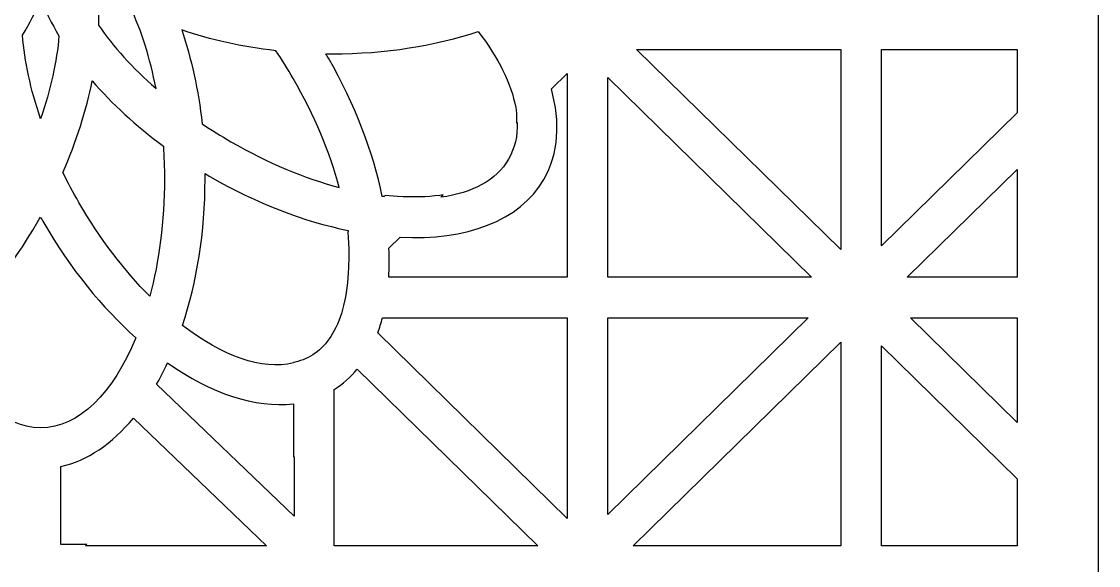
# Model space of a CAD drawing. Header units: centimetres. Extents: x -27 to -22.3, y -9 to 9.
# Drawn here: x -24.695 to -22.336, y 2.937 to 4.129 of the extents above; entities that cross this region are included whole.
import ezdxf

# ---------------------------------------------------------------- set-up
doc = ezdxf.new("R2010")
doc.units = ezdxf.units.CM
doc.header["$MEASUREMENT"] = 0
doc.layers.add('layer 1', color=7, linetype='Continuous')

msp = doc.modelspace()

# ---------------------------------------------------------------- linework, layer by layer
at = {"layer": 'layer 1', "color": 250, "lineweight": 30}
for points, knots in [([(-22.33552, 9.00076), (-22.33552, 9.00076), (-22.33552, 8.81208), (-22.33552, 8.81208), (-22.33552, 8.81208), (-22.33552, 8.81208), (-22.33552, 8.68847), (-22.33552, 8.68847), (-22.33552, 8.68847), (-22.33552, 8.68847), (-22.33552, 7.78426), (-22.33552, 7.78426), (-22.33552, 7.78426), (-22.33552, 7.78426), (-22.33552, 7.66065), (-22.33552, 7.66065), (-22.33552, 7.66065), (-22.33552, 7.66065), (-22.33552, 7.635), (-22.33552, 7.635), (-22.33552, 7.635), (-22.33552, 7.635), (-22.33552, 7.51139), (-22.33552, 7.51139), (-22.33552, 7.51139), (-22.33552, 7.51139), (-22.33552, 6.60718), (-22.33552, 6.60718), (-22.33552, 6.60718), (-22.33552, 6.60718), (-22.33552, 6.48357), (-22.33552, 6.48357), (-22.33552, 6.48357), (-22.33552, 6.48357), (-22.33552, 6.45792), (-22.33552, 6.45792), (-22.33552, 6.45792), (-22.33552, 6.45792), (-22.33552, 6.33431), (-22.33552, 6.33431), (-22.33552, 6.33431), (-22.33552, 6.33431), (-22.33552, 5.4301), (-22.33552, 5.4301), (-22.33552, 5.4301), (-22.33552, 5.4301), (-22.33552, 5.30649), (-22.33552, 5.30649), (-22.33552, 5.30649), (-22.33552, 5.30649), (-22.33552, 5.28084), (-22.33552, 5.28084), (-22.33552, 5.28084), (-22.33552, 5.28084), (-22.33552, 5.15723), (-22.33552, 5.15723), (-22.33552, 5.15723), (-22.33552, 5.15723), (-22.33552, 4.25302), (-22.33552, 4.25302), (-22.33552, 4.25302), (-22.33552, 4.25302), (-22.33552, 4.12941), (-22.33552, 4.12941), (-22.33552, 4.12941), (-22.33552, 4.12941), (-22.33552, 4.10376), (-22.33552, 4.10376), (-22.33552, 4.10376), (-22.33552, 4.10376), (-22.33552, 3.98015), (-22.33552, 3.98015), (-22.33552, 3.98015), (-22.33552, 3.98015), (-22.33552, 3.07594), (-22.33552, 3.07594), (-22.33552, 3.07594), (-22.33552, 3.07594), (-22.33552, 2.95233), (-22.33552, 2.95233), (-22.33552, 2.95233), (-22.33552, 2.95233), (-22.33552, 2.92668), (-22.33552, 2.92668), (-22.33552, 2.92668), (-22.33552, 2.92668), (-22.33552, 2.80307), (-22.33552, 2.80307), (-22.33552, 2.80307), (-22.33552, 2.80307), (-22.33552, 1.89886), (-22.33552, 1.89886), (-22.33552, 1.89886), (-22.33552, 1.89886), (-22.33552, 1.77525), (-22.33552, 1.77525), (-22.33552, 1.77525), (-22.33552, 1.77525), (-22.33552, 1.7496), (-22.33552, 1.7496), (-22.33552, 1.7496), (-22.33552, 1.7496), (-22.33552, 1.62599), (-22.33552, 1.62599), (-22.33552, 1.62599), (-22.33552, 1.62599), (-22.33552, 0.72178), (-22.33552, 0.72178), (-22.33552, 0.72178), (-22.33552, 0.72178), (-22.33552, 0.59817), (-22.33552, 0.59817), (-22.33552, 0.59817), (-22.33552, 0.59817), (-22.33552, 0.57252), (-22.33552, 0.57252), (-22.33552, 0.57252), (-22.33552, 0.57252), (-22.33552, 0.44891), (-22.33552, 0.44891), (-22.33552, 0.44891), (-22.33552, 0.44891), (-22.33552, -0.4553), (-22.33552, -0.4553), (-22.33552, -0.4553), (-22.33552, -0.4553), (-22.33552, -0.57891), (-22.33552, -0.57891), (-22.33552, -0.57891), (-22.33552, -0.57891), (-22.33552, -0.60456), (-22.33552, -0.60456), (-22.33552, -0.60456), (-22.33552, -0.60456), (-22.33552, -0.72817), (-22.33552, -0.72817), (-22.33552, -0.72817), (-22.33552, -0.72817), (-22.33552, -1.63238), (-22.33552, -1.63238), (-22.33552, -1.63238), (-22.33552, -1.63238), (-22.33552, -1.75599), (-22.33552, -1.75599), (-22.33552, -1.75599), (-22.33552, -1.75599), (-22.33552, -1.78164), (-22.33552, -1.78164), (-22.33552, -1.78164), (-22.33552, -1.78164), (-22.33552, -1.90525), (-22.33552, -1.90525), (-22.33552, -1.90525), (-22.33552, -1.90525), (-22.33552, -2.80946), (-22.33552, -2.80946), (-22.33552, -2.80946), (-22.33552, -2.80946), (-22.33552, -2.93307), (-22.33552, -2.93307), (-22.33552, -2.93307), (-22.33552, -2.93307), (-22.33552, -2.95872), (-22.33552, -2.95872), (-22.33552, -2.95872), (-22.33552, -2.95872), (-22.33552, -3.08233), (-22.33552, -3.08233), (-22.33552, -3.08233), (-22.33552, -3.08233), (-22.33552, -3.98654), (-22.33552, -3.98654), (-22.33552, -3.98654), (-22.33552, -3.98654), (-22.33552, -4.11015), (-22.33552, -4.11015), (-22.33552, -4.11015), (-22.33552, -4.11015), (-22.33552, -4.1358), (-22.33552, -4.1358), (-22.33552, -4.1358), (-22.33552, -4.1358), (-22.33552, -4.25941), (-22.33552, -4.25941), (-22.33552, -4.25941), (-22.33552, -4.25941), (-22.33552, -5.16362), (-22.33552, -5.16362), (-22.33552, -5.16362), (-22.33552, -5.16362), (-22.33552, -5.28723), (-22.33552, -5.28723), (-22.33552, -5.28723), (-22.33552, -5.28723), (-22.33552, -5.31288), (-22.33552, -5.31288), (-22.33552, -5.31288), (-22.33552, -5.31288), (-22.33552, -5.43649), (-22.33552, -5.43649), (-22.33552, -5.43649), (-22.33552, -5.43649), (-22.33552, -6.3407), (-22.33552, -6.3407), (-22.33552, -6.3407), (-22.33552, -6.3407), (-22.33552, -6.46431), (-22.33552, -6.46431), (-22.33552, -6.46431), (-22.33552, -6.46431), (-22.33552, -6.48996), (-22.33552, -6.48996), (-22.33552, -6.48996), (-22.33552, -6.48996), (-22.33552, -6.61357), (-22.33552, -6.61357), (-22.33552, -6.61357), (-22.33552, -6.61357), (-22.33552, -7.51778), (-22.33552, -7.51778), (-22.33552, -7.51778), (-22.33552, -7.51778), (-22.33552, -7.64139), (-22.33552, -7.64139), (-22.33552, -7.64139), (-22.33552, -7.64139), (-22.33552, -7.66704), (-22.33552, -7.66704), (-22.33552, -7.66704), (-22.33552, -7.66704), (-22.33552, -7.79065), (-22.33552, -7.79065), (-22.33552, -7.79065), (-22.33552, -7.79065), (-22.33552, -8.69486), (-22.33552, -8.69486), (-22.33552, -8.69486), (-22.33552, -8.69486), (-22.33552, -8.81847), (-22.33552, -8.81847), (-22.33552, -8.81847), (-22.33552, -8.81847), (-22.33552, -9.00022), (-22.33552, -9.00022), (-22.33552, -9.00022), (-22.33552, -9.00022), (-23.22426, -9.00022), (-23.22426, -9.00022), (-23.22426, -9.00022), (-23.22426, -9.00022), (-23.35029, -9.00022), (-23.35029, -9.00022), (-23.35029, -9.00022), (-23.35029, -9.00022), (-23.56871, -9.00022), (-23.56871, -9.00022), (-23.56871, -9.00022), (-23.56871, -9.00022), (-23.69473, -9.00022), (-23.69473, -9.00022), (-23.69473, -9.00022), (-23.69473, -9.00022), (-24.42433, -9.00022), (-24.42433, -9.00022), (-24.42433, -9.00022), (-24.42433, -9.00022), (-24.55035, -9.00022), (-24.55035, -9.00022), (-24.55035, -9.00022), (-24.55035, -9.00022), (-24.76877, -9.00022), (-24.76877, -9.00022), (-24.76877, -9.00022), (-24.76877, -9.00022), (-24.8948, -9.00022), (-24.8948, -9.00022), (-24.8948, -9.00022), (-24.8948, -9.00022), (-25.62439, -9.00022), (-25.62439, -9.00022), (-25.62439, -9.00022), (-25.62439, -9.00022), (-25.75042, -9.00022), (-25.75042, -9.00022), (-25.75042, -9.00022), (-25.75042, -9.00022), (-25.96884, -9.00022), (-25.96884, -9.00022), (-25.96884, -9.00022), (-25.96884, -9.00022), (-26.09487, -9.00022), (-26.09487, -9.00022), (-26.09487, -9.00022), (-26.09487, -9.00022), (-26.99914, -9.00022), (-26.99914, -9.00022), (-26.99914, -9.00022), (-26.99914, -9.00022), (-26.99914, -8.8337), (-26.99914, -8.8337), (-26.99914, -8.8337), (-26.99914, -8.8337), (-26.99914, -8.71009), (-26.99914, -8.71009), (-26.99914, -8.71009), (-26.99914, -8.71009), (-26.99914, -7.77541), (-26.99914, -7.77541), (-26.99914, -7.77541), (-26.99914, -7.77541), (-26.99914, -7.53301), (-26.99914, -7.53301), (-26.99914, -7.53301), (-26.99914, -7.53301), (-26.99914, -6.59833), (-26.99914, -6.59833), (-26.99914, -6.59833), (-26.99914, -6.59833), (-26.99914, -6.35593), (-26.99914, -6.35593), (-26.99914, -6.35593), (-26.99914, -6.35593), (-26.99914, -5.42125), (-26.99914, -5.42125), (-26.99914, -5.42125), (-26.99914, -5.42125), (-26.99914, -5.17885), (-26.99914, -5.17885), (-26.99914, -5.17885), (-26.99914, -5.17885), (-26.99914, -4.24417), (-26.99914, -4.24417), (-26.99914, -4.24417), (-26.99914, -4.24417), (-26.99914, -4.00177), (-26.99914, -4.00177), (-26.99914, -4.00177), (-26.99914, -4.00177), (-26.99914, -3.06709), (-26.99914, -3.06709), (-26.99914, -3.06709), (-26.99914, -3.06709), (-26.99914, -2.82469), (-26.99914, -2.82469), (-26.99914, -2.82469), (-26.99914, -2.82469), (-26.99914, -1.89001), (-26.99914, -1.89001), (-26.99914, -1.89001), (-26.99914, -1.89001), (-26.99914, -1.64761), (-26.99914, -1.64761), (-26.99914, -1.64761), (-26.99914, -1.64761), (-26.99914, -0.71293), (-26.99914, -0.71293), (-26.99914, -0.71293), (-26.99914, -0.71293), (-26.99914, -0.47053), (-26.99914, -0.47053), (-26.99914, -0.47053), (-26.99914, -0.47053), (-26.99914, 0.46415), (-26.99914, 0.46415), (-26.99914, 0.46415), (-26.99914, 0.46415), (-26.99914, 0.70655), (-26.99914, 0.70655), (-26.99914, 0.70655), (-26.99914, 0.70655), (-26.99914, 1.64123), (-26.99914, 1.64123), (-26.99914, 1.64123), (-26.99914, 1.64123), (-26.99914, 1.88363), (-26.99914, 1.88363), (-26.99914, 1.88363), (-26.99914, 1.88363), (-26.99914, 2.81831), (-26.99914, 2.81831), (-26.99914, 2.81831), (-26.99914, 2.81831), (-26.99914, 3.06071), (-26.99914, 3.06071), (-26.99914, 3.06071), (-26.99914, 3.06071), (-26.99914, 3.99539), (-26.99914, 3.99539), (-26.99914, 3.99539), (-26.99914, 3.99539), (-26.99914, 4.23779), (-26.99914, 4.23779), (-26.99914, 4.23779), (-26.99914, 4.23779), (-26.99914, 5.17247), (-26.99914, 5.17247), (-26.99914, 5.17247), (-26.99914, 5.17247), (-26.99914, 5.41487), (-26.99914, 5.41487), (-26.99914, 5.41487), (-26.99914, 5.41487), (-26.99914, 6.34955), (-26.99914, 6.34955), (-26.99914, 6.34955), (-26.99914, 6.34955), (-26.99914, 6.59195), (-26.99914, 6.59195), (-26.99914, 6.59195), (-26.99914, 6.59195), (-26.99914, 7.52663), (-26.99914, 7.52663), (-26.99914, 7.52663), (-26.99914, 7.52663), (-26.99914, 7.76903), (-26.99914, 7.76903), (-26.99914, 7.76903), (-26.99914, 7.76903), (-26.99914, 8.70371), (-26.99914, 8.70371), (-26.99914, 8.70371), (-26.99914, 8.70371), (-26.99914, 8.82732), (-26.99914, 8.82732), (-26.99914, 8.82732), (-26.99914, 8.82732), (-26.99914, 9.00076), (-26.99914, 9.00076), (-26.99914, 9.00076), (-26.99914, 9.00076), (-26.10193, 9.00076), (-26.10193, 9.00076), (-26.10193, 9.00076), (-26.10193, 9.00076), (-25.97591, 9.00076), (-25.97591, 9.00076), (-25.97591, 9.00076), (-25.97591, 9.00076), (-25.74335, 9.00076), (-25.74335, 9.00076), (-25.74335, 9.00076), (-25.74335, 9.00076), (-25.61733, 9.00076), (-25.61733, 9.00076), (-25.61733, 9.00076), (-25.61733, 9.00076), (-24.90187, 9.00076), (-24.90187, 9.00076), (-24.90187, 9.00076), (-24.90187, 9.00076), (-24.77584, 9.00076), (-24.77584, 9.00076), (-24.77584, 9.00076), (-24.77584, 9.00076), (-24.54329, 9.00076), (-24.54329, 9.00076), (-24.54329, 9.00076), (-24.54329, 9.00076), (-24.41726, 9.00076), (-24.41726, 9.00076), (-24.41726, 9.00076), (-24.41726, 9.00076), (-23.7018, 9.00076), (-23.7018, 9.00076), (-23.7018, 9.00076), (-23.7018, 9.00076), (-23.57578, 9.00076), (-23.57578, 9.00076), (-23.57578, 9.00076), (-23.57578, 9.00076), (-23.34322, 9.00076), (-23.34322, 9.00076), (-23.34322, 9.00076), (-23.34322, 9.00076), (-23.21719, 9.00076), (-23.21719, 9.00076), (-23.21719, 9.00076), (-23.21719, 9.00076), (-22.33552, 9.00076), (-22.33552, 9.00076)], [0, 0, 0, 0, 0.0082645, 0.0082645, 0.0082645, 0.0082645, 0.0165289, 0.0165289, 0.0165289, 0.0165289, 0.0247934, 0.0247934, 0.0247934, 0.0247934, 0.0330579, 0.0330579, 0.0330579, 0.0330579, 0.0413223, 0.0413223, 0.0413223, 0.0413223, 0.0495868, 0.0495868, 0.0495868, 0.0495868, 0.0578512, 0.0578512, 0.0578512, 0.0578512, 0.0661157, 0.0661157, 0.0661157, 0.0661157, 0.0743802, 0.0743802, 0.0743802, 0.0743802, 0.0826446, 0.0826446, 0.0826446, 0.0826446, 0.0909091, 0.0909091, 0.0909091, 0.0909091, 0.0991736, 0.0991736, 0.0991736, 0.0991736, 0.107438, 0.107438, 0.107438, 0.107438, 0.1157025, 0.1157025, 0.1157025, 0.1157025, 0.1239669, 0.1239669, 0.1239669, 0.1239669, 0.1322314, 0.1322314, 0.1322314, 0.1322314, 0.1404959, 0.1404959, 0.1404959, 0.1404959, 0.1487603, 0.1487603, 0.1487603, 0.1487603, 0.1570248, 0.1570248, 0.1570248, 0.1570248, 0.1652893, 0.1652893, 0.1652893, 0.1652893, 0.1735537, 0.1735537, 0.1735537, 0.1735537, 0.1818182, 0.1818182, 0.1818182, 0.1818182, 0.1900826, 0.1900826, 0.1900826, 0.1900826, 0.1983471, 0.1983471, 0.1983471, 0.1983471, 0.2066116, 0.2066116, 0.2066116, 0.2066116, 0.214876, 0.214876, 0.214876, 0.214876, 0.2231405, 0.2231405, 0.2231405, 0.2231405, 0.231405, 0.231405, 0.231405, 0.231405, 0.2396694, 0.2396694, 0.2396694, 0.2396694, 0.2479339, 0.2479339, 0.2479339, 0.2479339, 0.2561983, 0.2561983, 0.2561983, 0.2561983, 0.2644628, 0.2644628, 0.2644628, 0.2644628, 0.2727273, 0.2727273, 0.2727273, 0.2727273, 0.2809917, 0.2809917, 0.2809917, 0.2809917, 0.2892562, 0.2892562, 0.2892562, 0.2892562, 0.2975207, 0.2975207, 0.2975207, 0.2975207, 0.3057851, 0.3057851, 0.3057851, 0.3057851, 0.3140496, 0.3140496, 0.3140496, 0.3140496, 0.322314, 0.322314, 0.322314, 0.322314, 0.3305785, 0.3305785, 0.3305785, 0.3305785, 0.338843, 0.338843, 0.338843, 0.338843, 0.3471074, 0.3471074, 0.3471074, 0.3471074, 0.3553719, 0.3553719, 0.3553719, 0.3553719, 0.3636364, 0.3636364, 0.3636364, 0.3636364, 0.3719008, 0.3719008, 0.3719008, 0.3719008, 0.3801653, 0.3801653, 0.3801653, 0.3801653, 0.3884298, 0.3884298, 0.3884298, 0.3884298, 0.3966942, 0.3966942, 0.3966942, 0.3966942, 0.4049587, 0.4049587, 0.4049587, 0.4049587, 0.4132231, 0.4132231, 0.4132231, 0.4132231, 0.4214876, 0.4214876, 0.4214876, 0.4214876, 0.4297521, 0.4297521, 0.4297521, 0.4297521, 0.4380165, 0.4380165, 0.4380165, 0.4380165, 0.446281, 0.446281, 0.446281, 0.446281, 0.4545455, 0.4545455, 0.4545455, 0.4545455, 0.4628099, 0.4628099, 0.4628099, 0.4628099, 0.4710744, 0.4710744, 0.4710744, 0.4710744, 0.4793388, 0.4793388, 0.4793388, 0.4793388, 0.4876033, 0.4876033, 0.4876033, 0.4876033, 0.4958678, 0.4958678, 0.4958678, 0.4958678, 0.5041322, 0.5041322, 0.5041322, 0.5041322, 0.5123967, 0.5123967, 0.5123967, 0.5123967, 0.5206612, 0.5206612, 0.5206612, 0.5206612, 0.5289256, 0.5289256, 0.5289256, 0.5289256, 0.5371901, 0.5371901, 0.5371901, 0.5371901, 0.5454545, 0.5454545, 0.5454545, 0.5454545, 0.553719, 0.553719, 0.553719, 0.553719, 0.5619835, 0.5619835, 0.5619835, 0.5619835, 0.5702479, 0.5702479, 0.5702479, 0.5702479, 0.5785124, 0.5785124, 0.5785124, 0.5785124, 0.5867769, 0.5867769, 0.5867769, 0.5867769, 0.5950413, 0.5950413, 0.5950413, 0.5950413, 0.6033058, 0.6033058, 0.6033058, 0.6033058, 0.6115702, 0.6115702, 0.6115702, 0.6115702, 0.6198347, 0.6198347, 0.6198347, 0.6198347, 0.6280992, 0.6280992, 0.6280992, 0.6280992, 0.6363636, 0.6363636, 0.6363636, 0.6363636, 0.6446281, 0.6446281, 0.6446281, 0.6446281, 0.6528926, 0.6528926, 0.6528926, 0.6528926, 0.661157, 0.661157, 0.661157, 0.661157, 0.6694215, 0.6694215, 0.6694215, 0.6694215, 0.677686, 0.677686, 0.677686, 0.677686, 0.6859504, 0.6859504, 0.6859504, 0.6859504, 0.6942149, 0.6942149, 0.6942149, 0.6942149, 0.7024793, 0.7024793, 0.7024793, 0.7024793, 0.7107438, 0.7107438, 0.7107438, 0.7107438, 0.7190083, 0.7190083, 0.7190083, 0.7190083, 0.7272727, 0.7272727, 0.7272727, 0.7272727, 0.7355372, 0.7355372, 0.7355372, 0.7355372, 0.7438017, 0.7438017, 0.7438017, 0.7438017, 0.7520661, 0.7520661, 0.7520661, 0.7520661, 0.7603306, 0.7603306, 0.7603306, 0.7603306, 0.768595, 0.768595, 0.768595, 0.768595, 0.7768595, 0.7768595, 0.7768595, 0.7768595, 0.785124, 0.785124, 0.785124, 0.785124, 0.7933884, 0.7933884, 0.7933884, 0.7933884, 0.8016529, 0.8016529, 0.8016529, 0.8016529, 0.8099174, 0.8099174, 0.8099174, 0.8099174, 0.8181818, 0.8181818, 0.8181818, 0.8181818, 0.8264463, 0.8264463, 0.8264463, 0.8264463, 0.8347107, 0.8347107, 0.8347107, 0.8347107, 0.8429752, 0.8429752, 0.8429752, 0.8429752, 0.8512397, 0.8512397, 0.8512397, 0.8512397, 0.8595041, 0.8595041, 0.8595041, 0.8595041, 0.8677686, 0.8677686, 0.8677686, 0.8677686, 0.8760331, 0.8760331, 0.8760331, 0.8760331, 0.8842975, 0.8842975, 0.8842975, 0.8842975, 0.892562, 0.892562, 0.892562, 0.892562, 0.9008264, 0.9008264, 0.9008264, 0.9008264, 0.9090909, 0.9090909, 0.9090909, 0.9090909, 0.9173554, 0.9173554, 0.9173554, 0.9173554, 0.9256198, 0.9256198, 0.9256198, 0.9256198, 0.9338843, 0.9338843, 0.9338843, 0.9338843, 0.9421488, 0.9421488, 0.9421488, 0.9421488, 0.9504132, 0.9504132, 0.9504132, 0.9504132, 0.9586777, 0.9586777, 0.9586777, 0.9586777, 0.9669421, 0.9669421, 0.9669421, 0.9669421, 0.9752066, 0.9752066, 0.9752066, 0.9752066, 0.9834711, 0.9834711, 0.9834711, 0.9834711, 1, 1, 1, 1]), ([(-24.40034, 3.98268), (-24.45173, 4.02753), (-24.4943, 4.07467), (-24.52621, 4.12126), (-24.52621, 4.12126), (-24.52541, 4.15211), (-24.52693, 4.18165), (-24.53077, 4.20948), (-24.53077, 4.20948), (-24.50861, 4.19191), (-24.48372, 4.17551), (-24.45648, 4.16049), (-24.45648, 4.16049), (-24.43244, 4.10956), (-24.41324, 4.04929), (-24.40034, 3.98268)], [0, 0, 0, 0, 0.2, 0.2, 0.2, 0.2, 0.4, 0.4, 0.4, 0.4, 0.6, 0.6, 0.6, 0.6, 1, 1, 1, 1]), ([(-24.6129, 4.09839), (-24.62897, 4.12502), (-24.64233, 4.15165), (-24.65273, 4.17794), (-24.65273, 4.17794), (-24.66332, 4.15191), (-24.67676, 4.12556), (-24.69288, 4.09924), (-24.69288, 4.09924), (-24.68855, 4.04293), (-24.67525, 3.98083), (-24.65318, 3.9163), (-24.65318, 3.9163), (-24.63103, 3.98045), (-24.61754, 4.04225), (-24.6129, 4.09839)], [0, 0, 0, 0, 0.2, 0.2, 0.2, 0.2, 0.4, 0.4, 0.4, 0.4, 0.6, 0.6, 0.6, 0.6, 1, 1, 1, 1]), ([(-23.99869, 3.76549), (-24.07489, 3.78618), (-24.15604, 3.81982), (-24.23614, 3.86606), (-24.23614, 3.86606), (-24.25801, 3.87869), (-24.27908, 3.89186), (-24.29934, 3.90547), (-24.29934, 3.90547), (-24.30742, 3.97934), (-24.32278, 4.04866), (-24.34403, 4.11103), (-24.34403, 4.11103), (-24.28151, 4.08941), (-24.21189, 4.07374), (-24.13763, 4.06542), (-24.13763, 4.06542), (-24.12453, 4.04581), (-24.11183, 4.02543), (-24.09964, 4.00432), (-24.09964, 4.00432), (-24.05312, 3.92374), (-24.01935, 3.84209), (-23.99869, 3.76549)], [0, 0, 0, 0, 0.1428571, 0.1428571, 0.1428571, 0.1428571, 0.2857143, 0.2857143, 0.2857143, 0.2857143, 0.4285714, 0.4285714, 0.4285714, 0.4285714, 0.5714286, 0.5714286, 0.5714286, 0.5714286, 0.7142857, 0.7142857, 0.7142857, 0.7142857, 1, 1, 1, 1]), ([(-23.69456, 4.10751), (-23.78842, 4.07642), (-23.89758, 4.05859), (-24.01407, 4.05859), (-24.01407, 4.05859), (-24.0188, 4.05859), (-24.02352, 4.05863), (-24.02822, 4.05869), (-24.02822, 4.05869), (-24.0263, 4.05543), (-24.02437, 4.05217), (-24.02247, 4.04888), (-24.02247, 4.04888), (-23.9639, 3.94744), (-23.92466, 3.84342), (-23.90475, 3.74614), (-23.90475, 3.74614), (-23.90341, 3.74596), (-23.90207, 3.74579), (-23.90073, 3.74562), (-23.90073, 3.74562), (-23.90073, 3.74562), (-23.89801, 3.74828), (-23.89801, 3.74828), (-23.89801, 3.74828), (-23.89801, 3.74828), (-23.8713, 3.74619), (-23.8713, 3.74619), (-23.8713, 3.74619), (-23.8713, 3.74619), (-23.85885, 3.74549), (-23.85885, 3.74549), (-23.85885, 3.74549), (-23.85885, 3.74549), (-23.84663, 3.74507), (-23.84663, 3.74507), (-23.84663, 3.74507), (-23.84663, 3.74507), (-23.83466, 3.74493), (-23.83466, 3.74493), (-23.83466, 3.74493), (-23.83466, 3.74493), (-23.82293, 3.74507), (-23.82293, 3.74507), (-23.82293, 3.74507), (-23.82293, 3.74507), (-23.81147, 3.74548), (-23.81147, 3.74548), (-23.81147, 3.74548), (-23.81147, 3.74548), (-23.80028, 3.74616), (-23.80028, 3.74616), (-23.80028, 3.74616), (-23.80028, 3.74616), (-23.78938, 3.7471), (-23.78938, 3.7471), (-23.78938, 3.7471), (-23.78938, 3.7471), (-23.77877, 3.74829), (-23.77877, 3.74829), (-23.77877, 3.74829), (-23.77877, 3.74829), (-23.77084, 3.7494), (-23.77084, 3.7494), (-23.77084, 3.7494), (-23.77084, 3.7494), (-23.77599, 3.74435), (-23.77599, 3.74435), (-23.77599, 3.74435), (-23.70749, 3.75358), (-23.65487, 3.78125), (-23.62789, 3.82798), (-23.62789, 3.82798), (-23.61412, 3.85182), (-23.60799, 3.87898), (-23.60878, 3.90836), (-23.60878, 3.90836), (-23.60878, 3.90836), (-23.61057, 3.90661), (-23.61057, 3.90661), (-23.61057, 3.90661), (-23.61057, 3.90661), (-23.6104, 3.91261), (-23.6104, 3.91261), (-23.6104, 3.91261), (-23.6104, 3.91261), (-23.61049, 3.91998), (-23.61049, 3.91998), (-23.61049, 3.91998), (-23.61049, 3.91998), (-23.61088, 3.92758), (-23.61088, 3.92758), (-23.61088, 3.92758), (-23.61088, 3.92758), (-23.6116, 3.93542), (-23.6116, 3.93542), (-23.6116, 3.93542), (-23.6116, 3.93542), (-23.61228, 3.94078), (-23.61228, 3.94078), (-23.61228, 3.94078), (-23.62186, 3.99288), (-23.65044, 4.05019), (-23.69456, 4.10751)], [0, 0, 0, 0, 0.037037, 0.037037, 0.037037, 0.037037, 0.0740741, 0.0740741, 0.0740741, 0.0740741, 0.1111111, 0.1111111, 0.1111111, 0.1111111, 0.1481481, 0.1481481, 0.1481481, 0.1481481, 0.1851852, 0.1851852, 0.1851852, 0.1851852, 0.2222222, 0.2222222, 0.2222222, 0.2222222, 0.2592593, 0.2592593, 0.2592593, 0.2592593, 0.2962963, 0.2962963, 0.2962963, 0.2962963, 0.3333333, 0.3333333, 0.3333333, 0.3333333, 0.3703704, 0.3703704, 0.3703704, 0.3703704, 0.4074074, 0.4074074, 0.4074074, 0.4074074, 0.4444444, 0.4444444, 0.4444444, 0.4444444, 0.4814815, 0.4814815, 0.4814815, 0.4814815, 0.5185185, 0.5185185, 0.5185185, 0.5185185, 0.5555556, 0.5555556, 0.5555556, 0.5555556, 0.5925926, 0.5925926, 0.5925926, 0.5925926, 0.6296296, 0.6296296, 0.6296296, 0.6296296, 0.6666667, 0.6666667, 0.6666667, 0.6666667, 0.7037037, 0.7037037, 0.7037037, 0.7037037, 0.7407407, 0.7407407, 0.7407407, 0.7407407, 0.7777778, 0.7777778, 0.7777778, 0.7777778, 0.8148148, 0.8148148, 0.8148148, 0.8148148, 0.8518519, 0.8518519, 0.8518519, 0.8518519, 0.8888889, 0.8888889, 0.8888889, 0.8888889, 0.9259259, 0.9259259, 0.9259259, 0.9259259, 1, 1, 1, 1]), ([(-22.89988, 3.62949), (-22.89988, 3.62949), (-22.89988, 4.06843), (-22.89988, 4.06843), (-22.89988, 4.06843), (-22.89988, 4.06843), (-23.34739, 4.06843), (-23.34739, 4.06843), (-23.34739, 4.06843), (-23.34739, 4.06843), (-22.89988, 3.62949), (-22.89988, 3.62949)], [0, 0, 0, 0, 0.25, 0.25, 0.25, 0.25, 0.5, 0.5, 0.5, 0.5, 1, 1, 1, 1]), ([(-22.81076, 4.06843), (-22.81076, 4.06843), (-22.81076, 3.63762), (-22.81076, 3.63762), (-22.81076, 3.63762), (-22.81076, 3.63762), (-22.51375, 3.92895), (-22.51375, 3.92895), (-22.51375, 3.92895), (-22.51375, 3.92895), (-22.51375, 4.06843), (-22.51375, 4.06843), (-22.51375, 4.06843), (-22.51375, 4.06843), (-22.81076, 4.06843), (-22.81076, 4.06843)], [0, 0, 0, 0, 0.2, 0.2, 0.2, 0.2, 0.4, 0.4, 0.4, 0.4, 0.6, 0.6, 0.6, 0.6, 1, 1, 1, 1]), ([(-23.53415, 3.98156), (-23.51396, 3.90877), (-23.51796, 3.84015), (-23.55072, 3.78342), (-23.55072, 3.78342), (-23.60371, 3.69163), (-23.72127, 3.64947), (-23.86546, 3.6566), (-23.86546, 3.6566), (-23.86546, 3.6566), (-23.8901, 3.63243), (-23.8901, 3.63243), (-23.8901, 3.63243), (-23.88906, 3.61058), (-23.88916, 3.58935), (-23.89039, 3.56887), (-23.89039, 3.56887), (-23.89039, 3.56887), (-23.4996, 3.56887), (-23.4996, 3.56887), (-23.4996, 3.56887), (-23.4996, 3.56887), (-23.4996, 4.01545), (-23.4996, 4.01545), (-23.4996, 4.01545), (-23.4996, 4.01545), (-23.53415, 3.98156), (-23.53415, 3.98156)], [0, 0, 0, 0, 0.125, 0.125, 0.125, 0.125, 0.25, 0.25, 0.25, 0.25, 0.375, 0.375, 0.375, 0.375, 0.5, 0.5, 0.5, 0.5, 0.625, 0.625, 0.625, 0.625, 0.75, 0.75, 0.75, 0.75, 1, 1, 1, 1]), ([(-24.38427, 3.85659), (-24.44443, 3.90093), (-24.4969, 3.9493), (-24.54023, 3.99928), (-24.54023, 3.99928), (-24.55301, 3.93465), (-24.57437, 3.86694), (-24.60431, 3.79892), (-24.60431, 3.79892), (-24.59357, 3.77701), (-24.5819, 3.75505), (-24.56927, 3.73318), (-24.56927, 3.73318), (-24.52303, 3.65309), (-24.46957, 3.58338), (-24.41393, 3.52736), (-24.41393, 3.52736), (-24.39352, 3.60403), (-24.38194, 3.69163), (-24.38194, 3.78467), (-24.38194, 3.78467), (-24.38194, 3.80905), (-24.38273, 3.83306), (-24.38427, 3.85659)], [0, 0, 0, 0, 0.1428571, 0.1428571, 0.1428571, 0.1428571, 0.2857143, 0.2857143, 0.2857143, 0.2857143, 0.4285714, 0.4285714, 0.4285714, 0.4285714, 0.5714286, 0.5714286, 0.5714286, 0.5714286, 0.7142857, 0.7142857, 0.7142857, 0.7142857, 1, 1, 1, 1]), ([(-23.41048, 4.00671), (-23.41048, 4.00671), (-23.41048, 3.56887), (-23.41048, 3.56887), (-23.41048, 3.56887), (-23.41048, 3.56887), (-22.9641, 3.56887), (-22.9641, 3.56887), (-22.9641, 3.56887), (-22.9641, 3.56887), (-23.41048, 4.00671), (-23.41048, 4.00671)], [0, 0, 0, 0, 0.25, 0.25, 0.25, 0.25, 0.5, 0.5, 0.5, 0.5, 1, 1, 1, 1]), ([(-22.51375, 3.80534), (-22.51375, 3.80534), (-22.75483, 3.56887), (-22.75483, 3.56887), (-22.75483, 3.56887), (-22.75483, 3.56887), (-22.51375, 3.56887), (-22.51375, 3.56887), (-22.51375, 3.56887), (-22.51375, 3.56887), (-22.51375, 3.80534), (-22.51375, 3.80534)], [0, 0, 0, 0, 0.25, 0.25, 0.25, 0.25, 0.5, 0.5, 0.5, 0.5, 1, 1, 1, 1]), ([(-23.97954, 3.67149), (-24.07636, 3.6915), (-24.17981, 3.73064), (-24.28069, 3.78889), (-24.28069, 3.78889), (-24.28479, 3.79125), (-24.28884, 3.79364), (-24.29288, 3.79604), (-24.29288, 3.79604), (-24.29284, 3.79226), (-24.29282, 3.78847), (-24.29282, 3.78467), (-24.29282, 3.78467), (-24.29282, 3.66754), (-24.31085, 3.55784), (-24.34225, 3.46363), (-24.34225, 3.46363), (-24.25527, 3.39635), (-24.1682, 3.36481), (-24.09932, 3.38116), (-24.09932, 3.38116), (-24.09932, 3.38116), (-24.09932, 3.38207), (-24.09932, 3.38207), (-24.09932, 3.38207), (-24.09932, 3.38207), (-24.09531, 3.3829), (-24.09531, 3.3829), (-24.09531, 3.3829), (-24.09531, 3.3829), (-24.08928, 3.38445), (-24.08928, 3.38445), (-24.08928, 3.38445), (-24.08928, 3.38445), (-24.08344, 3.38625), (-24.08344, 3.38625), (-24.08344, 3.38625), (-24.08344, 3.38625), (-24.07777, 3.38831), (-24.07777, 3.38831), (-24.07777, 3.38831), (-24.07777, 3.38831), (-24.07224, 3.39064), (-24.07224, 3.39064), (-24.07224, 3.39064), (-24.07224, 3.39064), (-24.06685, 3.39323), (-24.06685, 3.39323), (-24.06685, 3.39323), (-24.06685, 3.39323), (-24.06157, 3.3961), (-24.06157, 3.3961), (-24.06157, 3.3961), (-24.06157, 3.3961), (-24.05647, 3.39922), (-24.05647, 3.39922), (-24.05647, 3.39922), (-24.05647, 3.39922), (-24.05154, 3.40259), (-24.05154, 3.40259), (-24.05154, 3.40259), (-24.05154, 3.40259), (-24.04678, 3.40619), (-24.04678, 3.40619), (-24.04678, 3.40619), (-24.04678, 3.40619), (-24.04218, 3.41006), (-24.04218, 3.41006), (-24.04218, 3.41006), (-24.04218, 3.41006), (-24.03771, 3.4142), (-24.03771, 3.4142), (-24.03771, 3.4142), (-24.03771, 3.4142), (-24.03336, 3.41863), (-24.03336, 3.41863), (-24.03336, 3.41863), (-24.03336, 3.41863), (-24.02913, 3.42336), (-24.02913, 3.42336), (-24.02913, 3.42336), (-24.02913, 3.42336), (-24.02503, 3.4284), (-24.02503, 3.4284), (-24.02503, 3.4284), (-24.02503, 3.4284), (-24.02104, 3.43378), (-24.02104, 3.43378), (-24.02104, 3.43378), (-24.02104, 3.43378), (-24.01717, 3.43951), (-24.01717, 3.43951), (-24.01717, 3.43951), (-24.01717, 3.43951), (-24.01343, 3.44558), (-24.01343, 3.44558), (-24.01343, 3.44558), (-24.01343, 3.44558), (-24.00982, 3.452), (-24.00982, 3.452), (-24.00982, 3.452), (-24.00982, 3.452), (-24.00637, 3.45879), (-24.00637, 3.45879), (-24.00637, 3.45879), (-24.00637, 3.45879), (-24.00306, 3.46594), (-24.00306, 3.46594), (-24.00306, 3.46594), (-24.00306, 3.46594), (-23.99992, 3.47345), (-23.99992, 3.47345), (-23.99992, 3.47345), (-23.99992, 3.47345), (-23.99695, 3.48132), (-23.99695, 3.48132), (-23.99695, 3.48132), (-23.99695, 3.48132), (-23.99418, 3.48955), (-23.99418, 3.48955), (-23.99418, 3.48955), (-23.99418, 3.48955), (-23.9916, 3.49814), (-23.9916, 3.49814), (-23.9916, 3.49814), (-23.9916, 3.49814), (-23.98922, 3.50708), (-23.98922, 3.50708), (-23.98922, 3.50708), (-23.98922, 3.50708), (-23.98706, 3.51635), (-23.98706, 3.51635), (-23.98706, 3.51635), (-23.98706, 3.51635), (-23.98513, 3.52596), (-23.98513, 3.52596), (-23.98513, 3.52596), (-23.98513, 3.52596), (-23.98343, 3.53588), (-23.98343, 3.53588), (-23.98343, 3.53588), (-23.98343, 3.53588), (-23.98197, 3.54613), (-23.98197, 3.54613), (-23.98197, 3.54613), (-23.98197, 3.54613), (-23.98075, 3.55668), (-23.98075, 3.55668), (-23.98075, 3.55668), (-23.98075, 3.55668), (-23.9798, 3.56752), (-23.9798, 3.56752), (-23.9798, 3.56752), (-23.9798, 3.56752), (-23.9791, 3.57864), (-23.9791, 3.57864), (-23.9791, 3.57864), (-23.9791, 3.57864), (-23.97867, 3.59004), (-23.97867, 3.59004), (-23.97867, 3.59004), (-23.97867, 3.59004), (-23.97859, 3.59549), (-23.97859, 3.59549), (-23.97859, 3.59549), (-23.97859, 3.59549), (-23.97854, 3.59634), (-23.97854, 3.59634), (-23.97854, 3.59634), (-23.97854, 3.59634), (-23.9781, 3.60774), (-23.9781, 3.60774), (-23.9781, 3.60774), (-23.9781, 3.60774), (-23.97794, 3.6194), (-23.97794, 3.6194), (-23.97794, 3.6194), (-23.97794, 3.6194), (-23.97805, 3.63131), (-23.97805, 3.63131), (-23.97805, 3.63131), (-23.97805, 3.63131), (-23.97844, 3.64346), (-23.97844, 3.64346), (-23.97844, 3.64346), (-23.97844, 3.64346), (-23.97911, 3.65584), (-23.97911, 3.65584), (-23.97911, 3.65584), (-23.97911, 3.65584), (-23.98002, 3.66784), (-23.98002, 3.66784), (-23.98002, 3.66784), (-23.98002, 3.66784), (-23.97917, 3.66867), (-23.97917, 3.66867), (-23.97917, 3.66867), (-23.97929, 3.66961), (-23.97941, 3.67055), (-23.97954, 3.67149)], [0, 0, 0, 0, 0.0196078, 0.0196078, 0.0196078, 0.0196078, 0.0392157, 0.0392157, 0.0392157, 0.0392157, 0.0588235, 0.0588235, 0.0588235, 0.0588235, 0.0784314, 0.0784314, 0.0784314, 0.0784314, 0.0980392, 0.0980392, 0.0980392, 0.0980392, 0.1176471, 0.1176471, 0.1176471, 0.1176471, 0.1372549, 0.1372549, 0.1372549, 0.1372549, 0.1568627, 0.1568627, 0.1568627, 0.1568627, 0.1764706, 0.1764706, 0.1764706, 0.1764706, 0.1960784, 0.1960784, 0.1960784, 0.1960784, 0.2156863, 0.2156863, 0.2156863, 0.2156863, 0.2352941, 0.2352941, 0.2352941, 0.2352941, 0.254902, 0.254902, 0.254902, 0.254902, 0.2745098, 0.2745098, 0.2745098, 0.2745098, 0.2941176, 0.2941176, 0.2941176, 0.2941176, 0.3137255, 0.3137255, 0.3137255, 0.3137255, 0.3333333, 0.3333333, 0.3333333, 0.3333333, 0.3529412, 0.3529412, 0.3529412, 0.3529412, 0.372549, 0.372549, 0.372549, 0.372549, 0.3921569, 0.3921569, 0.3921569, 0.3921569, 0.4117647, 0.4117647, 0.4117647, 0.4117647, 0.4313725, 0.4313725, 0.4313725, 0.4313725, 0.4509804, 0.4509804, 0.4509804, 0.4509804, 0.4705882, 0.4705882, 0.4705882, 0.4705882, 0.4901961, 0.4901961, 0.4901961, 0.4901961, 0.5098039, 0.5098039, 0.5098039, 0.5098039, 0.5294118, 0.5294118, 0.5294118, 0.5294118, 0.5490196, 0.5490196, 0.5490196, 0.5490196, 0.5686275, 0.5686275, 0.5686275, 0.5686275, 0.5882353, 0.5882353, 0.5882353, 0.5882353, 0.6078431, 0.6078431, 0.6078431, 0.6078431, 0.627451, 0.627451, 0.627451, 0.627451, 0.6470588, 0.6470588, 0.6470588, 0.6470588, 0.6666667, 0.6666667, 0.6666667, 0.6666667, 0.6862745, 0.6862745, 0.6862745, 0.6862745, 0.7058824, 0.7058824, 0.7058824, 0.7058824, 0.7254902, 0.7254902, 0.7254902, 0.7254902, 0.745098, 0.745098, 0.745098, 0.745098, 0.7647059, 0.7647059, 0.7647059, 0.7647059, 0.7843137, 0.7843137, 0.7843137, 0.7843137, 0.8039216, 0.8039216, 0.8039216, 0.8039216, 0.8235294, 0.8235294, 0.8235294, 0.8235294, 0.8431373, 0.8431373, 0.8431373, 0.8431373, 0.8627451, 0.8627451, 0.8627451, 0.8627451, 0.8823529, 0.8823529, 0.8823529, 0.8823529, 0.9019608, 0.9019608, 0.9019608, 0.9019608, 0.9215686, 0.9215686, 0.9215686, 0.9215686, 0.9411765, 0.9411765, 0.9411765, 0.9411765, 0.9607843, 0.9607843, 0.9607843, 0.9607843, 1, 1, 1, 1]), ([(-24.44434, 3.43638), (-24.51819, 3.50212), (-24.5882, 3.58774), (-24.64645, 3.68862), (-24.64645, 3.68862), (-24.64881, 3.69272), (-24.65113, 3.69681), (-24.65343, 3.70092), (-24.65343, 3.70092), (-24.65529, 3.69762), (-24.65716, 3.69433), (-24.65906, 3.69104), (-24.65906, 3.69104), (-24.71762, 3.5896), (-24.78809, 3.50361), (-24.86238, 3.43772), (-24.86238, 3.43772), (-24.81265, 3.3163), (-24.73735, 3.23887), (-24.65308, 3.23887), (-24.65308, 3.23887), (-24.56913, 3.23887), (-24.49407, 3.31573), (-24.44434, 3.43638)], [0, 0, 0, 0, 0.1428571, 0.1428571, 0.1428571, 0.1428571, 0.2857143, 0.2857143, 0.2857143, 0.2857143, 0.4285714, 0.4285714, 0.4285714, 0.4285714, 0.5714286, 0.5714286, 0.5714286, 0.5714286, 0.7142857, 0.7142857, 0.7142857, 0.7142857, 1, 1, 1, 1]), ([(-23.90422, 3.47976), (-23.90718, 3.46863), (-23.91058, 3.45788), (-23.91442, 3.44752), (-23.91442, 3.44752), (-23.91442, 3.44752), (-23.4996, 3.04065), (-23.4996, 3.04065), (-23.4996, 3.04065), (-23.4996, 3.04065), (-23.4996, 3.47976), (-23.4996, 3.47976), (-23.4996, 3.47976), (-23.4996, 3.47976), (-23.90422, 3.47976), (-23.90422, 3.47976)], [0, 0, 0, 0, 0.2, 0.2, 0.2, 0.2, 0.4, 0.4, 0.4, 0.4, 0.6, 0.6, 0.6, 0.6, 1, 1, 1, 1]), ([(-23.41048, 3.47976), (-23.41048, 3.47976), (-23.41048, 3.04939), (-23.41048, 3.04939), (-23.41048, 3.04939), (-23.41048, 3.04939), (-22.97171, 3.47976), (-22.97171, 3.47976), (-22.97171, 3.47976), (-22.97171, 3.47976), (-23.41048, 3.47976), (-23.41048, 3.47976)], [0, 0, 0, 0, 0.25, 0.25, 0.25, 0.25, 0.5, 0.5, 0.5, 0.5, 1, 1, 1, 1]), ([(-22.51375, 3.47976), (-22.51375, 3.47976), (-22.74722, 3.47976), (-22.74722, 3.47976), (-22.74722, 3.47976), (-22.74722, 3.47976), (-22.51375, 3.25076), (-22.51375, 3.25076), (-22.51375, 3.25076), (-22.51375, 3.25076), (-22.51375, 3.47976), (-22.51375, 3.47976)], [0, 0, 0, 0, 0.25, 0.25, 0.25, 0.25, 0.5, 0.5, 0.5, 0.5, 1, 1, 1, 1]), ([(-22.89988, 2.98019), (-22.89988, 2.98019), (-22.89988, 3.42661), (-22.89988, 3.42661), (-22.89988, 3.42661), (-22.89988, 3.42661), (-23.355, 2.98019), (-23.355, 2.98019), (-23.355, 2.98019), (-23.355, 2.98019), (-22.89988, 2.98019), (-22.89988, 2.98019)], [0, 0, 0, 0, 0.25, 0.25, 0.25, 0.25, 0.5, 0.5, 0.5, 0.5, 1, 1, 1, 1]), ([(-22.51375, 3.12715), (-22.51375, 3.12715), (-22.81076, 3.41847), (-22.81076, 3.41847), (-22.81076, 3.41847), (-22.81076, 3.41847), (-22.81076, 2.98019), (-22.81076, 2.98019), (-22.81076, 2.98019), (-22.81076, 2.98019), (-22.51375, 2.98019), (-22.51375, 2.98019), (-22.51375, 2.98019), (-22.51375, 2.98019), (-22.51375, 3.12715), (-22.51375, 3.12715)], [0, 0, 0, 0, 0.2, 0.2, 0.2, 0.2, 0.4, 0.4, 0.4, 0.4, 0.6, 0.6, 0.6, 0.6, 1, 1, 1, 1]), ([(-24.09932, 3.29184), (-24.18285, 3.28167), (-24.27998, 3.31454), (-24.37493, 3.3812), (-24.37493, 3.3812), (-24.38248, 3.36505), (-24.39049, 3.34957), (-24.3989, 3.33481), (-24.3989, 3.33481), (-24.3989, 3.33481), (-24.09759, 3.04535), (-24.09759, 3.04535), (-24.09759, 3.04535), (-24.09759, 3.04535), (-24.09759, 3.17528), (-24.09759, 3.17528), (-24.09759, 3.17528), (-24.09759, 3.17528), (-24.09932, 3.17528), (-24.09932, 3.17528), (-24.09932, 3.17528), (-24.09932, 3.17528), (-24.09932, 3.29184), (-24.09932, 3.29184)], [0, 0, 0, 0, 0.1428571, 0.1428571, 0.1428571, 0.1428571, 0.2857143, 0.2857143, 0.2857143, 0.2857143, 0.4285714, 0.4285714, 0.4285714, 0.4285714, 0.5714286, 0.5714286, 0.5714286, 0.5714286, 0.7142857, 0.7142857, 0.7142857, 0.7142857, 1, 1, 1, 1]), ([(-23.9593, 3.36793), (-23.97396, 3.35025), (-23.99093, 3.33515), (-24.01021, 3.32302), (-24.01021, 3.32302), (-24.01021, 3.32302), (-24.01021, 2.98019), (-24.01021, 2.98019), (-24.01021, 2.98019), (-24.01021, 2.98019), (-23.56399, 2.98019), (-23.56399, 2.98019), (-23.56399, 2.98019), (-23.56399, 2.98019), (-23.9593, 3.36793), (-23.9593, 3.36793)], [0, 0, 0, 0, 0.2, 0.2, 0.2, 0.2, 0.4, 0.4, 0.4, 0.4, 0.6, 0.6, 0.6, 0.6, 1, 1, 1, 1]), ([(-24.44996, 3.26026), (-24.49629, 3.20442), (-24.55039, 3.16715), (-24.60881, 3.15452), (-24.60881, 3.15452), (-24.60881, 3.15452), (-24.60881, 2.98366), (-24.60881, 2.98366), (-24.60881, 2.98366), (-24.60881, 2.98366), (-24.55154, 2.98366), (-24.55154, 2.98366), (-24.55154, 2.98366), (-24.55154, 2.98366), (-24.55507, 2.98019), (-24.55507, 2.98019), (-24.55507, 2.98019), (-24.55507, 2.98019), (-24.15844, 2.98019), (-24.15844, 2.98019), (-24.15844, 2.98019), (-24.15844, 2.98019), (-24.44996, 3.26026), (-24.44996, 3.26026)], [0, 0, 0, 0, 0.1428571, 0.1428571, 0.1428571, 0.1428571, 0.2857143, 0.2857143, 0.2857143, 0.2857143, 0.4285714, 0.4285714, 0.4285714, 0.4285714, 0.5714286, 0.5714286, 0.5714286, 0.5714286, 0.7142857, 0.7142857, 0.7142857, 0.7142857, 1, 1, 1, 1])]:
    msp.add_open_spline(points, degree=3, knots=knots, dxfattribs=at)

doc.saveas('drawing.dxf')
